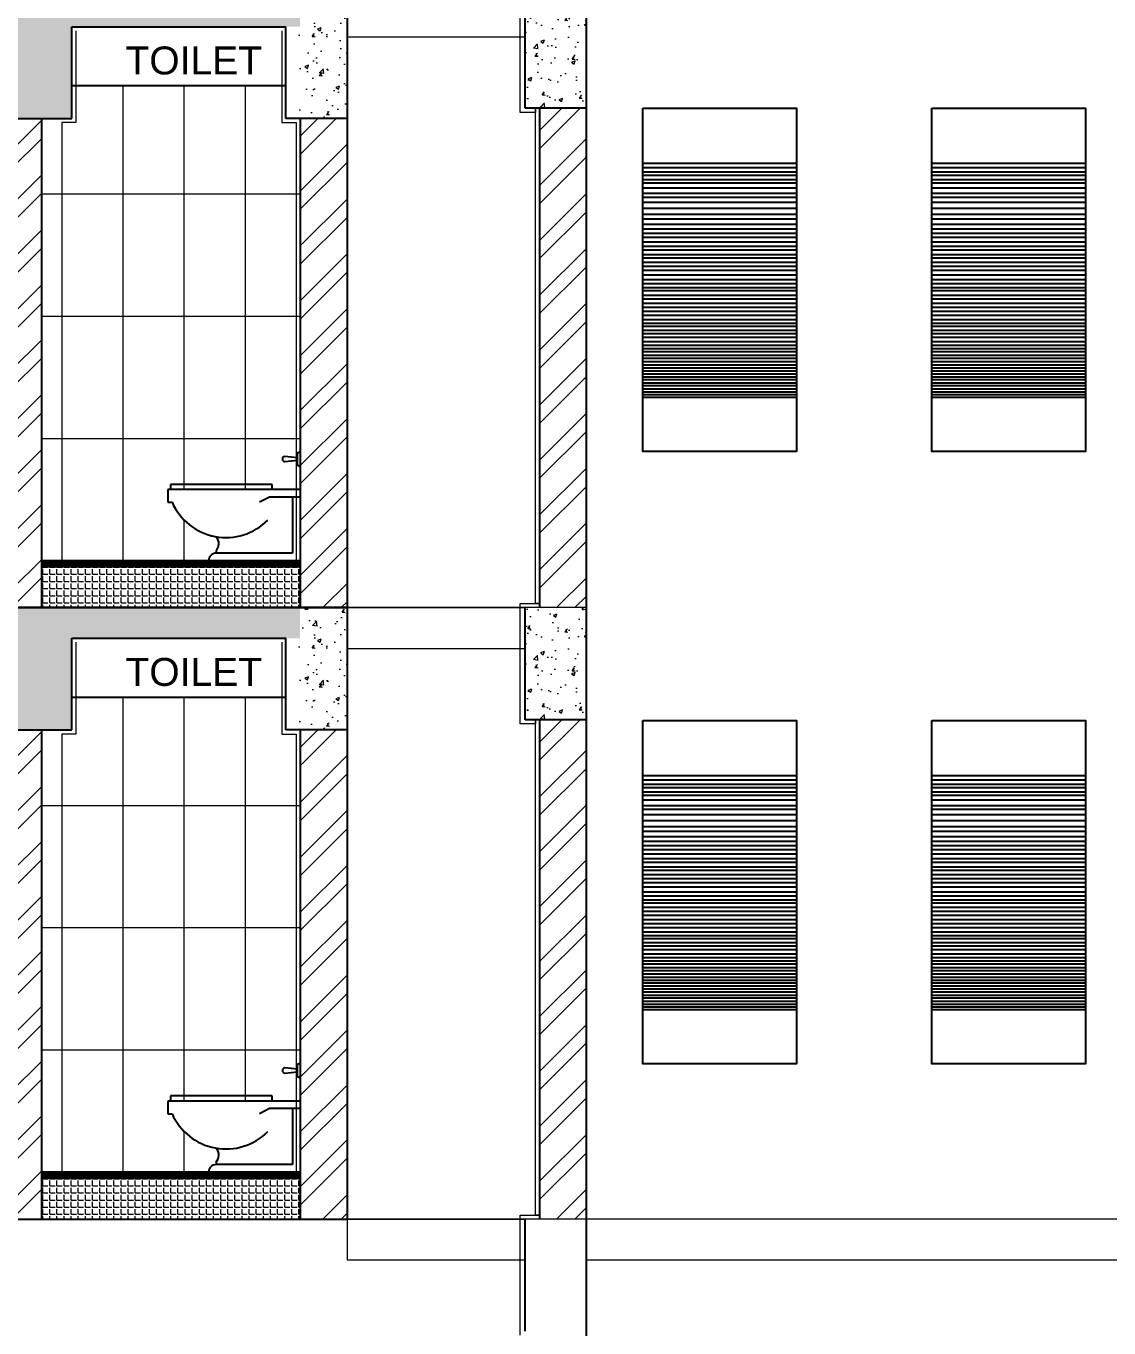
# Model space of a CAD drawing. Header units: metres. Extents: x 29392 to 32022, y 3934 to 33962.
# Drawn here: x 29702.45 to 29707.76, y 4062.42 to 4068.81 of the extents above; entities that cross this region are included whole.
import ezdxf

# ---------------------------------------------------------------- set-up
doc = ezdxf.new("R2010")
doc.units = ezdxf.units.M
for name, color, linetype, lineweight in [('HATCH', 250, 'Continuous', 13), ('PLASTER', 252, 'Continuous', 15), ('text', 7, 'Continuous', 5)]:
    doc.layers.add(name, color=color, linetype=linetype, lineweight=lineweight)
doc.styles.get("Standard").update_dxf_attribs({"font": 'arial.ttf'})

# ---------------------------------------------------------------- blocks, each defined once
blk = doc.blocks.new('A$C0A04126D')
for p, q in [((0.6365, 0.5054, -0.3429), (0.5741, 0.5117, -0.3429)), ((0.6365, 0.5304, -0.3429), (0.649, 0.5366, -0.3429)), ((0.6365, 0.468, -0.3429), (0.6365, 0.5304, -0.3429)), ((0.649, 0.5366, -0.3429), (0.649, 0.4618, -0.3429)), ((0.5741, 0.4867, -0.3429), (0.6365, 0.493, -0.3429)), ((0.649, 0.4618, -0.3429), (0.6365, 0.468, -0.3429)), ((0.649, 0.3494, -0.3429), (0, 0.3494, -0.3429)), ((0, 0.3494, -0.3429), (0, 0.287, -0.3429)), ((0.5117, 0.3744, -0.3429), (0.0125, 0.3744, -0.3429)), ((0.0125, 0.3744, -0.3429), (0.0125, 0.3494, -0.3429)), ((0.5117, 0.3494, -0.3429), (0.5117, 0.3744, -0.3429)), ((0.649, 0.3494, -0.3429), (0.649, 0, -0.3429)), ((0, 0.287, -0.3429), (0.0206, 0.287, -0.3429)), ((0.4992, 0.312, -0.3429), (0.4493, 0.287, -0.3429)), ((0.649, 0.312, -0.3429), (0.4992, 0.312, -0.3429)), ((0.6115, 0.312, -0.3429), (0.6115, 0.0374, -0.3429)), ((0.2371, 0.0499, -0.3429), (0.2371, 0.0374, -0.3429)), ((0.6115, 0.0374, -0.3429), (0.2371, 0.0374, -0.3429))]:
    blk.add_line(p, q)
for centre, radius, start, end in [((0.5741, 0.4992, -0.3429), 0.0125, 90, 270), ((0.2851, 0.4028, -0.3429), 0.2887, 203.64102, 315.28389), ((0.1944, 0.085, -0.3429), 0.0553, 320.64055, 36.52551), ((0.2371, 0, -0.3429), 0.0374, 90, 180)]:
    blk.add_arc(centre, radius, start, end)

msp = doc.modelspace()

# ---------------------------------------------------------------- hatches: boundary and pattern name
at = {"layer": 'HATCH', "transparency": 16777216}
h = msp.add_hatch(dxfattribs=at)
h.set_pattern_fill('AR-CONC', color=256, scale=0.001)
h.set_pattern_definition([(50, (27763.88038, 3406.42546), (0.182184669, -0.015939086), [0.01905, -0.20955]), (355, (27763.88038, 3406.42546), (-0.035243421, 0.191056845), [0.01524, -0.167640584]), (100.451445, (27763.89556, 3406.42413), (0.146941247, 0.175117752), [0.016190009, -0.178090245]), (46.1842, (27763.88038, 3406.47626), (0.27107904, -0.042042328), [0.028575, -0.314325]), (96.635558, (27763.90297, 3406.47276), (0.237404134, 0.247426125), [0.024285023, -0.26713561]), (351.184151, (27763.88038, 3406.47626), (0.237404134, 0.247426125), [0.022859967, -0.251459732]), (21, (27763.90578, 3406.46356), (0.151614391, -0.102265198), [0.01905, -0.20955]), (326, (27763.90578, 3406.46356), (0.061802028, 0.184187966), [0.01524, -0.16764]), (71.451445, (27763.91842, 3406.45504), (0.21341642, 0.081922769), [0.016190009, -0.178089938]), (37.5, (27763.88038, 3406.42546), (0.0030886033, 0.0845550389), [0, -0.165608, 0, -0.17018, 0, -0.168275]), (7.5, (27763.88038, 3406.42546), (0.0668196625, 0.100180575), [0, -0.097028, 0, -0.161798, 0, -0.064135]), (327.5, (27763.82374, 3406.42546), (0.1355905952, -0.005728744), [0, -0.0635, 0, -0.19812, 0, -0.26289]), (317.5, (27763.79834, 3406.42546), (0.1481291814, 0.025426491), [0, -0.08255, 0, -0.131572, 0, -0.18669])])
h.paths.add_polyline_path([(29702.6751, 4068.8068), (29703.7953, 4068.8068), (29703.7953, 4068.9568), (29702.3751, 4068.9568), (29702.3751, 4068.3568), (29702.6751, 4068.3568)])
h.paths.add_polyline_path([(29698.1203, 4068.5871), (29698.4208, 4068.5868), (29698.4208, 4069.0368), (29702.3751, 4069.0368), (29702.3751, 4069.1868), (29698.1208, 4069.1871)])
h = msp.add_hatch(dxfattribs=at)
h.set_pattern_fill('AR-CONC', color=256, scale=0.001)
h.set_pattern_definition([(50, (27323.3869, 3352.19325), (0.182184669, -0.0159390855), [0.01905, -0.20955]), (355, (27323.3869, 3352.19325), (-0.035243421, 0.191056845), [0.01524, -0.167640584]), (100.451445, (27323.40208, 3352.19192), (0.146941247, 0.175117752), [0.016190009, -0.178090245]), (46.1842, (27323.3869, 3352.24405), (0.27107904, -0.042042328), [0.028575, -0.314325]), (96.635558, (27323.40949, 3352.24054), (0.237404134, 0.247426125), [0.024285023, -0.267135608]), (351.184151, (27323.3869, 3352.24405), (0.237404134, 0.247426125), [0.022859967, -0.251459732]), (21, (27323.4123, 3352.23135), (0.151614391, -0.102265198), [0.01905, -0.20955]), (326, (27323.4123, 3352.23135), (0.061802028, 0.184187966), [0.01524, -0.16764]), (71.451445, (27323.42493, 3352.22282), (0.213416419, 0.081922769), [0.016190009, -0.178089938]), (37.5, (27323.386896, 3352.193245), (0.0030886033, 0.0845550389), [0, -0.165608, 0, -0.17018, 0, -0.168275]), (7.5, (27323.3869, 3352.193245), (0.0668196625, 0.1001805748), [0, -0.097028, 0, -0.161798, 0, -0.064135]), (327.5, (27323.330254, 3352.193245), (0.1355905952, -0.005728744), [0, -0.0635, 0, -0.19812, 0, -0.26289]), (317.5, (27323.30485, 3352.19325), (0.1481291814, 0.025426491), [0, -0.08255, 0, -0.131572, 0, -0.18669])])
h.paths.add_polyline_path([(29704.0241, 4068.9568), (29703.7882, 4068.9568), (29703.7882, 4068.3568), (29704.0243, 4068.3568)])
h.paths.add_polyline_path([(29705.1996, 4068.9568), (29704.9696, 4068.9568), (29704.8996, 4068.9568), (29704.8996, 4068.4068), (29705.1996, 4068.4068)])
h = msp.add_hatch(dxfattribs=at)
h.set_pattern_fill('ANSI32', color=256, scale=0.02)
h.set_pattern_definition([(45, (27763.88038, 3406.42546), (-0.134703842, 0.134703842), []), (45, (27763.97019, 3406.42546), (-0.134703842, 0.134703842), [])])
h.paths.add_polyline_path([(29704.0253, 4065.9568), (29703.7953, 4065.9568), (29703.7953, 4068.3568), (29704.0253, 4068.3568)])
h.paths.add_polyline_path([(29702.3751, 4068.3568), (29702.5253, 4068.3568), (29702.5253, 4065.9568), (29702.3751, 4065.9568)])
edge = h.paths.add_edge_path()
edge.add_line((29698.3504, 4068.5869), (29698.3484, 4066.1868))
edge.add_line((29698.7298, 4066.1867), (29698.1184, 4066.1872))
edge.add_line((29698.1184, 4066.1872), (29698.1204, 4068.5871))
edge.add_line((29698.1204, 4068.5871), (29698.3542, 4068.5868))
h = msp.add_hatch(dxfattribs=at)
h.set_pattern_fill('ANSI32', color=256, scale=0.02)
h.set_pattern_definition([(45, (27323.3869, 3352.19325), (-0.134703842, 0.134703842), []), (45, (27323.4767, 3352.19325), (-0.134703842, 0.134703842), [])])
h.paths.add_polyline_path([(29704.9696, 4065.9568), (29705.1996, 4065.9568), (29705.1996, 4068.4068), (29704.9696, 4068.4068)])
h = msp.add_hatch(dxfattribs=at)
h.set_pattern_fill('AR-CONC', color=256, scale=0.001)
h.set_pattern_definition([(50, (27763.88038, 3403.42546), (0.182184669, -0.015939086), [0.01905, -0.20955]), (355, (27763.88038, 3403.42546), (-0.035243421, 0.191056845), [0.01524, -0.167640584]), (100.451445, (27763.89556, 3403.42413), (0.146941247, 0.175117752), [0.016190009, -0.178090245]), (46.1842, (27763.88038, 3403.47626), (0.27107904, -0.042042328), [0.028575, -0.314325]), (96.635558, (27763.90297, 3403.47276), (0.237404134, 0.247426125), [0.024285023, -0.26713561]), (351.184151, (27763.88038, 3403.47626), (0.237404134, 0.247426125), [0.022859967, -0.251459732]), (21, (27763.90578, 3403.46356), (0.151614391, -0.102265198), [0.01905, -0.20955]), (326, (27763.90578, 3403.46356), (0.061802028, 0.184187966), [0.01524, -0.16764]), (71.451445, (27763.91842, 3403.45504), (0.21341642, 0.081922769), [0.016190009, -0.178089938]), (37.5, (27763.88038, 3403.42546), (0.0030886033, 0.0845550389), [0, -0.165608, 0, -0.17018, 0, -0.168275]), (7.5, (27763.88038, 3403.42546), (0.0668196625, 0.100180575), [0, -0.097028, 0, -0.161798, 0, -0.064135]), (327.5, (27763.82374, 3403.42546), (0.1355905952, -0.005728744), [0, -0.0635, 0, -0.19812, 0, -0.26289]), (317.5, (27763.79834, 3403.42546), (0.1481291814, 0.025426491), [0, -0.08255, 0, -0.131572, 0, -0.18669])])
h.paths.add_polyline_path([(29702.6751, 4065.8068), (29703.7953, 4065.8068), (29703.7953, 4065.9568), (29702.3751, 4065.9568), (29702.3751, 4065.3568), (29702.6751, 4065.3568)])
h.paths.add_polyline_path([(29698.1203, 4065.5871), (29698.4208, 4065.5868), (29698.4208, 4066.0368), (29702.3751, 4066.0368), (29702.3751, 4066.1868), (29698.1208, 4066.1871)])
h = msp.add_hatch(dxfattribs=at)
h.set_pattern_fill('ANGLE', color=256, scale=0.005)
h.set_pattern_definition([(0, (27763.880383, 3406.17747), (0, 0.034925), [0.0254, -0.009525]), (90, (27763.880383, 3406.17747), (-0.034925, 2e-18), [0.0254, -0.009525])])
h.paths.add_polyline_path([(29702.5253, 4066.1568), (29703.7953, 4066.1568), (29703.7953, 4065.9568), (29702.5253, 4065.9568)])
h = msp.add_hatch(dxfattribs=at)
h.set_pattern_fill('AR-CONC', color=256, scale=0.001)
h.set_pattern_definition([(50, (27323.3869, 3349.19325), (0.182184669, -0.0159390855), [0.01905, -0.20955]), (355, (27323.3869, 3349.19325), (-0.035243421, 0.191056845), [0.01524, -0.167640584]), (100.451445, (27323.40208, 3349.19192), (0.146941247, 0.175117752), [0.016190009, -0.178090245]), (46.1842, (27323.3869, 3349.24405), (0.27107904, -0.042042328), [0.028575, -0.314325]), (96.635558, (27323.40949, 3349.24054), (0.237404134, 0.247426125), [0.024285023, -0.267135608]), (351.184151, (27323.3869, 3349.24405), (0.237404134, 0.247426125), [0.022859967, -0.251459732]), (21, (27323.4123, 3349.23135), (0.151614391, -0.102265198), [0.01905, -0.20955]), (326, (27323.4123, 3349.23135), (0.061802028, 0.184187966), [0.01524, -0.16764]), (71.451445, (27323.42493, 3349.22282), (0.213416419, 0.081922769), [0.016190009, -0.178089938]), (37.5, (27323.386896, 3349.193245), (0.0030886033, 0.0845550389), [0, -0.165608, 0, -0.17018, 0, -0.168275]), (7.5, (27323.3869, 3349.193245), (0.0668196625, 0.1001805748), [0, -0.097028, 0, -0.161798, 0, -0.064135]), (327.5, (27323.330254, 3349.193245), (0.1355905952, -0.005728744), [0, -0.0635, 0, -0.19812, 0, -0.26289]), (317.5, (27323.30485, 3349.19325), (0.1481291814, 0.025426491), [0, -0.08255, 0, -0.131572, 0, -0.18669])])
h.paths.add_polyline_path([(29704.0241, 4065.9568), (29703.7882, 4065.9568), (29703.7882, 4065.3568), (29704.0243, 4065.3568)])
h.paths.add_polyline_path([(29705.1996, 4065.9568), (29704.9696, 4065.9568), (29704.8996, 4065.9568), (29704.8996, 4065.4068), (29705.1996, 4065.4068)])
h = msp.add_hatch(dxfattribs=at)
h.set_pattern_fill('ANSI32', color=256, scale=0.02)
h.set_pattern_definition([(45, (27763.88038, 3403.42546), (-0.134703842, 0.134703842), []), (45, (27763.97019, 3403.42546), (-0.134703842, 0.134703842), [])])
h.paths.add_polyline_path([(29704.0253, 4062.9568), (29703.7953, 4062.9568), (29703.7953, 4065.3568), (29704.0253, 4065.3568)])
h.paths.add_polyline_path([(29702.3751, 4065.3568), (29702.5253, 4065.3568), (29702.5253, 4062.9568), (29702.3751, 4062.9568)])
edge = h.paths.add_edge_path()
edge.add_line((29698.3504, 4065.5869), (29698.3484, 4063.1868))
edge.add_line((29698.7298, 4063.1867), (29698.1184, 4063.1872))
edge.add_line((29698.1184, 4063.1872), (29698.1204, 4065.5871))
edge.add_line((29698.1204, 4065.5871), (29698.3542, 4065.5868))
h = msp.add_hatch(dxfattribs=at)
h.set_pattern_fill('ANSI32', color=256, scale=0.02)
h.set_pattern_definition([(45, (27323.3869, 3349.19325), (-0.134703842, 0.134703842), []), (45, (27323.4767, 3349.19325), (-0.134703842, 0.134703842), [])])
h.paths.add_polyline_path([(29704.9696, 4062.9568), (29705.1996, 4062.9568), (29705.1996, 4065.4068), (29704.9696, 4065.4068)])
h = msp.add_hatch(dxfattribs=at)
h.set_pattern_fill('ANGLE', color=256, scale=0.005)
h.set_pattern_definition([(0, (27763.880383, 3403.17747), (0, 0.034925), [0.0254, -0.009525]), (90, (27763.880383, 3403.17747), (-0.034925, 2e-18), [0.0254, -0.009525])])
h.paths.add_polyline_path([(29702.5253, 4063.1568), (29703.7953, 4063.1568), (29703.7953, 4062.9568), (29702.5253, 4062.9568)])
at = {"layer": 'PLASTER', "transparency": 16777216}
h = msp.add_hatch(dxfattribs=at)
h.set_pattern_fill('ANSI31', color=256, scale=0.001)
h.set_pattern_definition([(45, (29527.2478036, 3717.702556), (-0.00224506403, 0.00224506403), [])])
h.paths.add_polyline_path([(29702.5253, 4066.1568), (29702.5253, 4066.1765), (29703.7877, 4066.1762), (29703.7953, 4066.1768), (29703.7953, 4066.1568)])
h = msp.add_hatch(dxfattribs=at)
h.set_pattern_fill('ANSI31', color=256, scale=0.001)
h.set_pattern_definition([(45, (29527.2478036, 3714.702556), (-0.00224506403, 0.00224506403), [])])
h.paths.add_polyline_path([(29702.5253, 4063.1568), (29702.5253, 4063.1765), (29703.7877, 4063.1762), (29703.7953, 4063.1768), (29703.7953, 4063.1568)])

# ---------------------------------------------------------------- linework, layer by layer
at = {"color": 252, "true_color": 0x939598, "transparency": 16777216}
msp.add_line((29705.1996, 4058.0388), (29705.1996, 4099.1868), dxfattribs=at)
at = {"transparency": 16777216}
for p, q in [((29704.0253, 4068.9568), (29704.0253, 4065.9568)), ((29704.8996, 4068.4068), (29704.8996, 4068.9568)), ((29705.1996, 4065.9568), (29705.1996, 4068.9568)), ((29702.6751, 4068.3568), (29702.6751, 4068.8068)), ((29702.6751, 4068.8068), (29703.7253, 4068.8068)), ((29703.7253, 4068.3568), (29703.7253, 4068.8068)), ((29703.7253, 4068.5168), (29702.6751, 4068.5168)), ((29705.1996, 4068.4068), (29704.8996, 4068.4068)), ((29704.9696, 4068.4068), (29704.9696, 4065.9568)), ((29702.3751, 4068.3568), (29702.6751, 4068.3568)), ((29702.5253, 4068.3568), (29702.5253, 4065.9568)), ((29704.0253, 4068.3568), (29703.7253, 4068.3568)), ((29703.7953, 4068.3573), (29703.7953, 4065.9568)), ((29704.0253, 4068.3568), (29704.0253, 4065.9568)), ((29703.7953, 4066.1868), (29702.5253, 4066.1868)), ((29703.7953, 4066.1768), (29702.5253, 4066.1768)), ((29703.5154, 4066.1568), (29702.5253, 4066.1568)), ((29703.5154, 4066.1568), (29702.5253, 4066.1568)), ((29703.7953, 4066.1568), (29702.5253, 4066.1568)), ((29704.0253, 4065.9568), (29702.3751, 4065.9568)), ((29702.3751, 4065.9568), (29704.0253, 4065.9568)), ((29704.0253, 4065.9568), (29704.0253, 4062.9568)), ((29704.8996, 4065.4068), (29704.8996, 4065.9568)), ((29705.1996, 4062.9568), (29705.1996, 4065.9568)), ((29702.6751, 4065.3568), (29702.6751, 4065.8068)), ((29702.6751, 4065.8068), (29703.7253, 4065.8068)), ((29703.7253, 4065.3568), (29703.7253, 4065.8068)), ((29703.7253, 4065.5168), (29702.6751, 4065.5168)), ((29705.1996, 4065.4068), (29704.8996, 4065.4068)), ((29704.9696, 4065.4068), (29704.9696, 4062.9568)), ((29702.3751, 4065.3568), (29702.6751, 4065.3568)), ((29702.5253, 4065.3568), (29702.5253, 4062.9568)), ((29704.0253, 4065.3568), (29703.7253, 4065.3568)), ((29703.7953, 4065.3573), (29703.7953, 4062.9568)), ((29704.0253, 4065.3568), (29704.0253, 4062.9568)), ((29703.7953, 4063.1868), (29702.5253, 4063.1868)), ((29703.7953, 4063.1768), (29702.5253, 4063.1768)), ((29703.5154, 4063.1568), (29702.5253, 4063.1568)), ((29703.5154, 4063.1568), (29702.5253, 4063.1568)), ((29703.7953, 4063.1568), (29702.5253, 4063.1568)), ((29702.3751, 4062.9568), (29704.0253, 4062.9568)), ((29704.8996, 4062.4068), (29704.8996, 4062.9568)), ((29705.1996, 4059.9568), (29705.1996, 4062.9568))]:
    msp.add_line(p, q, dxfattribs=at)
at = {"linetype": 'ByBlock', "lineweight": 20, "transparency": 16777216}
for p, q in [((29702.9252, 4068.5168), (29702.9252, 4066.1568)), ((29703.2252, 4068.5168), (29703.2252, 4066.5362)), ((29703.5252, 4068.5168), (29703.5252, 4066.5362)), ((29702.6252, 4068.3368), (29702.6252, 4066.1568)), ((29702.5253, 4067.9868), (29703.7953, 4067.9868)), ((29702.5253, 4067.3868), (29703.7953, 4067.3868)), ((29702.5253, 4066.7868), (29703.7953, 4066.7868)), ((29703.2252, 4066.3875), (29703.2252, 4066.1568)), ((29704.9537, 4065.9568), (29704.7237, 4065.9568)), ((29705.1996, 4065.9568), (29704.9696, 4065.9568)), ((29702.9252, 4065.5168), (29702.9252, 4063.1568)), ((29703.2252, 4065.5168), (29703.2252, 4063.5362)), ((29703.5252, 4065.5168), (29703.5252, 4063.5362)), ((29702.6252, 4065.3368), (29702.6252, 4063.1568)), ((29702.5253, 4064.9868), (29703.7953, 4064.9868)), ((29702.5253, 4064.3868), (29703.7953, 4064.3868)), ((29702.5253, 4063.7868), (29703.7953, 4063.7868)), ((29703.2252, 4063.3875), (29703.2252, 4063.1568)), ((29704.9537, 4062.9568), (29704.7237, 4062.9568)), ((29705.1996, 4062.9568), (29704.9696, 4062.9568))]:
    msp.add_line(p, q, dxfattribs=at)
at = {"color": 251, "true_color": 0x636466, "transparency": 16777216}
for p, q in [((29705.4766, 4068.1372), (29706.2309, 4068.1372)), ((29705.4766, 4068.1157), (29706.2309, 4068.1157)), ((29705.4766, 4068.0948), (29706.2309, 4068.0948)), ((29706.8945, 4068.1372), (29707.6489, 4068.1372)), ((29706.8945, 4068.1157), (29707.6489, 4068.1157)), ((29706.8945, 4068.0948), (29707.6489, 4068.0948)), ((29705.4766, 4068.0783), (29706.2309, 4068.0783)), ((29705.4766, 4068.0569), (29706.2309, 4068.0569)), ((29705.4766, 4068.0407), (29706.2309, 4068.0407)), ((29705.4766, 4068.0172), (29706.2309, 4068.0172)), ((29706.8945, 4068.0783), (29707.6489, 4068.0783)), ((29706.8945, 4068.0569), (29707.6489, 4068.0569)), ((29706.8945, 4068.0407), (29707.6489, 4068.0407)), ((29706.8945, 4068.0172), (29707.6489, 4068.0172)), ((29705.4766, 4067.9901), (29706.2309, 4067.9901)), ((29705.4766, 4067.9714), (29706.2309, 4067.9714)), ((29706.8945, 4067.9901), (29707.6489, 4067.9901)), ((29706.8945, 4067.9714), (29707.6489, 4067.9714)), ((29705.4766, 4067.946), (29706.2309, 4067.946)), ((29705.4766, 4067.9163), (29706.2309, 4067.9163)), ((29706.8945, 4067.946), (29707.6489, 4067.946)), ((29706.8945, 4067.9163), (29707.6489, 4067.9163)), ((29705.4766, 4067.8867), (29706.2309, 4067.8867)), ((29705.4766, 4067.864), (29706.2309, 4067.864)), ((29705.4766, 4067.8379), (29706.2309, 4067.8379)), ((29706.8945, 4067.8867), (29707.6489, 4067.8867)), ((29706.8945, 4067.864), (29707.6489, 4067.864)), ((29706.8945, 4067.8379), (29707.6489, 4067.8379)), ((29705.4766, 4067.8158), (29706.2309, 4067.8158)), ((29705.4766, 4067.7939), (29706.2309, 4067.7939)), ((29705.4766, 4067.7742), (29706.2309, 4067.7742)), ((29706.8945, 4067.8158), (29707.6489, 4067.8158)), ((29706.8945, 4067.7939), (29707.6489, 4067.7939)), ((29706.8945, 4067.7742), (29707.6489, 4067.7742)), ((29705.4766, 4067.7524), (29706.2309, 4067.7524)), ((29705.4766, 4067.7305), (29706.2309, 4067.7305)), ((29705.4766, 4067.7129), (29706.2309, 4067.7129)), ((29706.8945, 4067.7524), (29707.6489, 4067.7524)), ((29706.8945, 4067.7305), (29707.6489, 4067.7305)), ((29706.8945, 4067.7129), (29707.6489, 4067.7129)), ((29705.4766, 4067.6889), (29706.2309, 4067.6889)), ((29705.4766, 4067.6725), (29706.2309, 4067.6725)), ((29705.4766, 4067.6516), (29706.2309, 4067.6516)), ((29706.8945, 4067.6889), (29707.6489, 4067.6889)), ((29706.8945, 4067.6725), (29707.6489, 4067.6725)), ((29706.8945, 4067.6516), (29707.6489, 4067.6516)), ((29705.4766, 4067.6319), (29706.2309, 4067.6319)), ((29705.4766, 4067.6122), (29706.2309, 4067.6122)), ((29705.4766, 4067.5903), (29706.2309, 4067.5903)), ((29706.8945, 4067.6319), (29707.6489, 4067.6319)), ((29706.8945, 4067.6122), (29707.6489, 4067.6122)), ((29706.8945, 4067.5903), (29707.6489, 4067.5903)), ((29705.4766, 4067.5663), (29706.2309, 4067.5663)), ((29705.4766, 4067.5464), (29706.2309, 4067.5464)), ((29705.4766, 4067.5278), (29706.2309, 4067.5278)), ((29705.4766, 4067.5125), (29706.2309, 4067.5125)), ((29706.8945, 4067.5663), (29707.6489, 4067.5663)), ((29706.8945, 4067.5464), (29707.6489, 4067.5464)), ((29706.8945, 4067.5278), (29707.6489, 4067.5278)), ((29706.8945, 4067.5125), (29707.6489, 4067.5125)), ((29705.4766, 4067.4907), (29706.2309, 4067.4907)), ((29705.4766, 4067.4721), (29706.2309, 4067.4721)), ((29705.4766, 4067.4513), (29706.2309, 4067.4513)), ((29706.8945, 4067.4907), (29707.6489, 4067.4907)), ((29706.8945, 4067.4721), (29707.6489, 4067.4721)), ((29706.8945, 4067.4513), (29707.6489, 4067.4513)), ((29705.4766, 4067.4316), (29706.2309, 4067.4316)), ((29705.4766, 4067.4108), (29706.2309, 4067.4108)), ((29705.4766, 4067.3911), (29706.2309, 4067.3911)), ((29706.8945, 4067.4316), (29707.6489, 4067.4316)), ((29706.8945, 4067.4108), (29707.6489, 4067.4108)), ((29706.8945, 4067.3911), (29707.6489, 4067.3911)), ((29705.4766, 4067.3711), (29706.2309, 4067.3711)), ((29705.4766, 4067.3525), (29706.2309, 4067.3525)), ((29705.4766, 4067.3371), (29706.2309, 4067.3371)), ((29705.4766, 4067.3185), (29706.2309, 4067.3185)), ((29706.8945, 4067.3711), (29707.6489, 4067.3711)), ((29706.8945, 4067.3525), (29707.6489, 4067.3525)), ((29706.8945, 4067.3371), (29707.6489, 4067.3371)), ((29706.8945, 4067.3185), (29707.6489, 4067.3185)), ((29705.4766, 4067.3011), (29706.2309, 4067.3011)), ((29705.4766, 4067.2836), (29706.2309, 4067.2836)), ((29705.4766, 4067.2628), (29706.2309, 4067.2628)), ((29706.8945, 4067.3011), (29707.6489, 4067.3011)), ((29706.8945, 4067.2836), (29707.6489, 4067.2836)), ((29706.8945, 4067.2628), (29707.6489, 4067.2628)), ((29705.4766, 4067.2449), (29706.2309, 4067.2449)), ((29705.4766, 4067.2275), (29706.2309, 4067.2275)), ((29705.4766, 4067.2135), (29706.2309, 4067.2135)), ((29705.4766, 4067.1954), (29706.2309, 4067.1954)), ((29706.8945, 4067.2449), (29707.6489, 4067.2449)), ((29706.8945, 4067.2275), (29707.6489, 4067.2275)), ((29706.8945, 4067.2135), (29707.6489, 4067.2135)), ((29706.8945, 4067.1954), (29707.6489, 4067.1954)), ((29705.4766, 4067.1806), (29706.2309, 4067.1806)), ((29705.4766, 4067.164), (29706.2309, 4067.164)), ((29705.4766, 4067.1486), (29706.2309, 4067.1486)), ((29705.4766, 4067.1332), (29706.2309, 4067.1332)), ((29706.8945, 4067.1806), (29707.6489, 4067.1806)), ((29706.8945, 4067.164), (29707.6489, 4067.164)), ((29706.8945, 4067.1486), (29707.6489, 4067.1486)), ((29706.8945, 4067.1332), (29707.6489, 4067.1332)), ((29705.4766, 4067.1193), (29706.2309, 4067.1193)), ((29705.4766, 4067.1046), (29706.2309, 4067.1046)), ((29705.4766, 4067.0899), (29706.2309, 4067.0899)), ((29705.4766, 4067.0759), (29706.2309, 4067.0759)), ((29705.4766, 4067.0591), (29706.2309, 4067.0591)), ((29706.8945, 4067.1193), (29707.6489, 4067.1193)), ((29706.8945, 4067.1046), (29707.6489, 4067.1046)), ((29706.8945, 4067.0899), (29707.6489, 4067.0899)), ((29706.8945, 4067.0759), (29707.6489, 4067.0759)), ((29706.8945, 4067.0591), (29707.6489, 4067.0591)), ((29705.4766, 4067.0466), (29706.2309, 4067.0466)), ((29705.4766, 4067.0306), (29706.2309, 4067.0306)), ((29705.4766, 4067.0159), (29706.2309, 4067.0159)), ((29705.4766, 4067.0027), (29706.2309, 4067.0027)), ((29706.8945, 4067.0466), (29707.6489, 4067.0466)), ((29706.8945, 4067.0306), (29707.6489, 4067.0306)), ((29706.8945, 4067.0159), (29707.6489, 4067.0159)), ((29706.8945, 4067.0027), (29707.6489, 4067.0027)), ((29705.4766, 4066.9894), (29706.2309, 4066.9894)), ((29706.8945, 4066.9894), (29707.6489, 4066.9894)), ((29705.4766, 4065.1332), (29706.2309, 4065.1332)), ((29705.4766, 4065.1117), (29706.2309, 4065.1117)), ((29705.4766, 4065.0908), (29706.2309, 4065.0908)), ((29706.8945, 4065.1332), (29707.6489, 4065.1332)), ((29706.8945, 4065.1117), (29707.6489, 4065.1117)), ((29706.8945, 4065.0908), (29707.6489, 4065.0908)), ((29705.4766, 4065.0743), (29706.2309, 4065.0743)), ((29705.4766, 4065.0529), (29706.2309, 4065.0529)), ((29705.4766, 4065.0366), (29706.2309, 4065.0366)), ((29706.8945, 4065.0743), (29707.6489, 4065.0743)), ((29706.8945, 4065.0529), (29707.6489, 4065.0529)), ((29706.8945, 4065.0366), (29707.6489, 4065.0366)), ((29705.4766, 4065.0132), (29706.2309, 4065.0132)), ((29705.4766, 4064.9861), (29706.2309, 4064.9861)), ((29705.4766, 4064.9674), (29706.2309, 4064.9674)), ((29706.8945, 4065.0132), (29707.6489, 4065.0132)), ((29706.8945, 4064.9861), (29707.6489, 4064.9861)), ((29706.8945, 4064.9674), (29707.6489, 4064.9674)), ((29705.4766, 4064.942), (29706.2309, 4064.942)), ((29705.4766, 4064.9123), (29706.2309, 4064.9123)), ((29706.8945, 4064.942), (29707.6489, 4064.942)), ((29706.8945, 4064.9123), (29707.6489, 4064.9123)), ((29705.4766, 4064.8827), (29706.2309, 4064.8827)), ((29705.4766, 4064.86), (29706.2309, 4064.86)), ((29705.4766, 4064.8339), (29706.2309, 4064.8339)), ((29706.8945, 4064.8827), (29707.6489, 4064.8827)), ((29706.8945, 4064.86), (29707.6489, 4064.86)), ((29706.8945, 4064.8339), (29707.6489, 4064.8339)), ((29705.4766, 4064.8118), (29706.2309, 4064.8118)), ((29705.4766, 4064.7899), (29706.2309, 4064.7899)), ((29705.4766, 4064.7702), (29706.2309, 4064.7702)), ((29706.8945, 4064.8118), (29707.6489, 4064.8118)), ((29706.8945, 4064.7899), (29707.6489, 4064.7899)), ((29706.8945, 4064.7702), (29707.6489, 4064.7702)), ((29705.4766, 4064.7484), (29706.2309, 4064.7484)), ((29705.4766, 4064.7265), (29706.2309, 4064.7265)), ((29705.4766, 4064.7089), (29706.2309, 4064.7089)), ((29706.8945, 4064.7484), (29707.6489, 4064.7484)), ((29706.8945, 4064.7265), (29707.6489, 4064.7265)), ((29706.8945, 4064.7089), (29707.6489, 4064.7089)), ((29705.4766, 4064.6849), (29706.2309, 4064.6849)), ((29705.4766, 4064.6685), (29706.2309, 4064.6685)), ((29705.4766, 4064.6476), (29706.2309, 4064.6476)), ((29706.8945, 4064.6849), (29707.6489, 4064.6849)), ((29706.8945, 4064.6685), (29707.6489, 4064.6685)), ((29706.8945, 4064.6476), (29707.6489, 4064.6476)), ((29705.4766, 4064.6279), (29706.2309, 4064.6279)), ((29705.4766, 4064.6082), (29706.2309, 4064.6082)), ((29705.4766, 4064.5863), (29706.2309, 4064.5863)), ((29706.8945, 4064.6279), (29707.6489, 4064.6279)), ((29706.8945, 4064.6082), (29707.6489, 4064.6082)), ((29706.8945, 4064.5863), (29707.6489, 4064.5863)), ((29705.4766, 4064.5623), (29706.2309, 4064.5623)), ((29705.4766, 4064.5424), (29706.2309, 4064.5424)), ((29705.4766, 4064.5238), (29706.2309, 4064.5238)), ((29705.4766, 4064.5085), (29706.2309, 4064.5085)), ((29706.8945, 4064.5623), (29707.6489, 4064.5623)), ((29706.8945, 4064.5424), (29707.6489, 4064.5424)), ((29706.8945, 4064.5238), (29707.6489, 4064.5238)), ((29706.8945, 4064.5085), (29707.6489, 4064.5085)), ((29705.4766, 4064.4867), (29706.2309, 4064.4867)), ((29705.4766, 4064.4681), (29706.2309, 4064.4681)), ((29705.4766, 4064.4473), (29706.2309, 4064.4473)), ((29706.8945, 4064.4867), (29707.6489, 4064.4867)), ((29706.8945, 4064.4681), (29707.6489, 4064.4681)), ((29706.8945, 4064.4473), (29707.6489, 4064.4473)), ((29705.4766, 4064.4276), (29706.2309, 4064.4276)), ((29705.4766, 4064.4068), (29706.2309, 4064.4068)), ((29705.4766, 4064.3871), (29706.2309, 4064.3871)), ((29706.8945, 4064.4276), (29707.6489, 4064.4276)), ((29706.8945, 4064.4068), (29707.6489, 4064.4068)), ((29706.8945, 4064.3871), (29707.6489, 4064.3871)), ((29705.4766, 4064.3671), (29706.2309, 4064.3671)), ((29705.4766, 4064.3485), (29706.2309, 4064.3485)), ((29705.4766, 4064.3331), (29706.2309, 4064.3331)), ((29705.4766, 4064.3145), (29706.2309, 4064.3145)), ((29706.8945, 4064.3671), (29707.6489, 4064.3671)), ((29706.8945, 4064.3485), (29707.6489, 4064.3485)), ((29706.8945, 4064.3331), (29707.6489, 4064.3331)), ((29706.8945, 4064.3145), (29707.6489, 4064.3145)), ((29705.4766, 4064.2971), (29706.2309, 4064.2971)), ((29705.4766, 4064.2796), (29706.2309, 4064.2796)), ((29705.4766, 4064.2588), (29706.2309, 4064.2588)), ((29706.8945, 4064.2971), (29707.6489, 4064.2971)), ((29706.8945, 4064.2796), (29707.6489, 4064.2796)), ((29706.8945, 4064.2588), (29707.6489, 4064.2588)), ((29705.4766, 4064.2409), (29706.2309, 4064.2409)), ((29705.4766, 4064.2234), (29706.2309, 4064.2234)), ((29705.4766, 4064.2095), (29706.2309, 4064.2095)), ((29705.4766, 4064.1914), (29706.2309, 4064.1914)), ((29706.8945, 4064.2409), (29707.6489, 4064.2409)), ((29706.8945, 4064.2234), (29707.6489, 4064.2234)), ((29706.8945, 4064.2095), (29707.6489, 4064.2095)), ((29706.8945, 4064.1914), (29707.6489, 4064.1914)), ((29705.4766, 4064.1766), (29706.2309, 4064.1766)), ((29705.4766, 4064.1599), (29706.2309, 4064.1599)), ((29705.4766, 4064.1445), (29706.2309, 4064.1445)), ((29705.4766, 4064.1292), (29706.2309, 4064.1292)), ((29706.8945, 4064.1766), (29707.6489, 4064.1766)), ((29706.8945, 4064.1599), (29707.6489, 4064.1599)), ((29706.8945, 4064.1445), (29707.6489, 4064.1445)), ((29706.8945, 4064.1292), (29707.6489, 4064.1292)), ((29705.4766, 4064.1153), (29706.2309, 4064.1153)), ((29705.4766, 4064.1006), (29706.2309, 4064.1006)), ((29705.4766, 4064.0859), (29706.2309, 4064.0859)), ((29705.4766, 4064.0719), (29706.2309, 4064.0719)), ((29706.8945, 4064.1153), (29707.6489, 4064.1153)), ((29706.8945, 4064.1006), (29707.6489, 4064.1006)), ((29706.8945, 4064.0859), (29707.6489, 4064.0859)), ((29706.8945, 4064.0719), (29707.6489, 4064.0719)), ((29705.4766, 4064.0551), (29706.2309, 4064.0551)), ((29705.4766, 4064.0426), (29706.2309, 4064.0426)), ((29705.4766, 4064.0265), (29706.2309, 4064.0265)), ((29705.4766, 4064.0119), (29706.2309, 4064.0119)), ((29705.4766, 4063.9986), (29706.2309, 4063.9986)), ((29706.8945, 4064.0551), (29707.6489, 4064.0551)), ((29706.8945, 4064.0426), (29707.6489, 4064.0426)), ((29706.8945, 4064.0265), (29707.6489, 4064.0265)), ((29706.8945, 4064.0119), (29707.6489, 4064.0119)), ((29706.8945, 4063.9986), (29707.6489, 4063.9986)), ((29705.4766, 4063.9854), (29706.2309, 4063.9854)), ((29706.8945, 4063.9854), (29707.6489, 4063.9854))]:
    msp.add_line(p, q, dxfattribs=at)
at = {"transparency": 16777216}
for points in [[(29705.4766, 4068.4072), (29706.2309, 4068.4072), (29706.2309, 4066.7228), (29705.4766, 4066.7228)], [(29706.8945, 4068.4072), (29707.6489, 4068.4072), (29707.6489, 4066.7228), (29706.8945, 4066.7228)], [(29705.4766, 4065.4032), (29706.2309, 4065.4032), (29706.2309, 4063.7188), (29705.4766, 4063.7188)], [(29706.8945, 4065.4032), (29707.6489, 4065.4032), (29707.6489, 4063.7188), (29706.8945, 4063.7188)]]:
    msp.add_lwpolyline(points, close=True, dxfattribs=at)
at = {"layer": 'PLASTER', "transparency": 16777216}
for p, q in [((29704.8756, 4068.3868), (29704.8756, 4068.9568)), ((29702.6952, 4068.7868), (29702.6952, 4068.3368)), ((29703.7052, 4068.7868), (29703.7052, 4068.3368)), ((29704.0253, 4068.7568), (29704.8996, 4068.7568)), ((29704.0253, 4068.7568), (29704.8996, 4068.7568)), ((29704.9496, 4065.9768), (29704.9496, 4068.4068)), ((29704.9496, 4068.4068), (29704.9496, 4068.3868)), ((29702.6952, 4068.3368), (29702.6252, 4068.3368)), ((29703.7052, 4068.3368), (29703.7752, 4068.3368)), ((29703.7752, 4068.3368), (29703.7752, 4066.1568)), ((29704.9496, 4068.3868), (29704.8756, 4068.3868)), ((29704.8756, 4065.9568), (29704.8756, 4065.9768)), ((29704.8756, 4065.9768), (29704.9696, 4065.9768)), ((29704.9696, 4065.9768), (29704.9496, 4065.9768)), ((29704.0253, 4065.9568), (29704.8996, 4065.9568)), ((29704.9696, 4065.9568), (29704.0253, 4065.9568)), ((29704.8756, 4065.3868), (29704.8756, 4065.9568)), ((29702.6952, 4065.7868), (29702.6952, 4065.3368)), ((29703.7052, 4065.7868), (29703.7052, 4065.3368)), ((29704.0253, 4065.7568), (29704.8996, 4065.7568)), ((29704.0253, 4065.7568), (29704.8996, 4065.7568)), ((29704.9496, 4062.9768), (29704.9496, 4065.4068)), ((29704.9496, 4065.4068), (29704.9496, 4065.3868)), ((29702.6952, 4065.3368), (29702.6252, 4065.3368)), ((29703.7052, 4065.3368), (29703.7752, 4065.3368)), ((29703.7752, 4065.3368), (29703.7752, 4063.1568)), ((29704.9496, 4065.3868), (29704.8756, 4065.3868)), ((29704.8756, 4062.9568), (29704.8756, 4062.9768)), ((29704.8756, 4062.9768), (29704.9696, 4062.9768)), ((29704.9696, 4062.9768), (29704.9496, 4062.9768)), ((29704.0253, 4062.9568), (29704.8996, 4062.9568)), ((29704.8756, 4062.3868), (29704.8756, 4062.9568)), ((29704.0253, 4062.7568), (29704.8996, 4062.7568)), ((29704.0253, 4062.7568), (29704.8996, 4062.7568))]:
    msp.add_line(p, q, dxfattribs=at)
at = {"layer": 'PLASTER', "color": 0, "transparency": 16777216}
for p, q in [((29707.8791, 4062.9568), (29704.0253, 4062.9568)), ((29705.1996, 4062.7568), (29707.8791, 4062.7568))]:
    msp.add_line(p, q, dxfattribs=at)
at = {"layer": 'text', "color": 251, "true_color": 0x636466, "transparency": 16777216}
msp.add_line((29704.0253, 4062.9568), (29704.0253, 4062.7568), dxfattribs=at)

# ---------------------------------------------------------------- block references
at = {"color": 7, "transparency": 16777216}
for p in [(29703.1463, 4066.1868, 0.3429), (29703.1463, 4063.1868, 0.3429)]:
    msp.add_blockref('A$C0A04126D', p, dxfattribs=at)

# ---------------------------------------------------------------- texts
at = {"transparency": 16777216}
for p in [(29702.9382, 4068.5729), (29702.9382, 4065.5729)]:
    msp.add_text('TOILET', height=0.13707, dxfattribs=at).set_placement(p)

doc.saveas('drawing.dxf')
